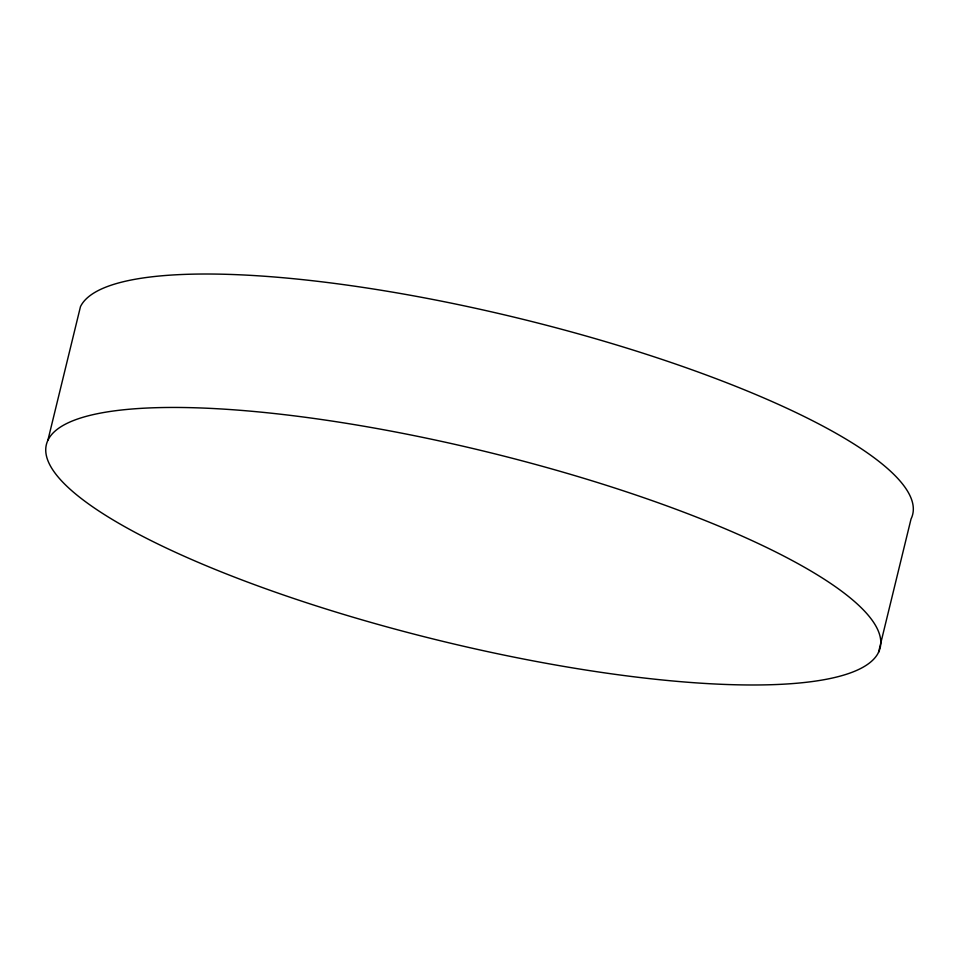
<?xml version="1.0" encoding="UTF-8"?>
<svg xmlns="http://www.w3.org/2000/svg" width="959" height="959" viewBox="0 0 959 959"><rect width="100%" height="100%" fill="white"/><g stroke="black" fill="none" stroke-linecap="round" stroke-linejoin="round"><path stroke-width="1.44" d="M47.95 440.061L80.472 306.64A429.129 97.267 13.7 0 1 539.246 323.399A429.129 97.267 13.7 0 1 911.05 518.939L878.528 652.36A429.129 97.267 13.7 0 1 217.933 570.545A429.129 97.267 13.7 0 1 293.25 415.726A429.129 97.267 13.7 0 1 878.528 652.36"/></g></svg>
